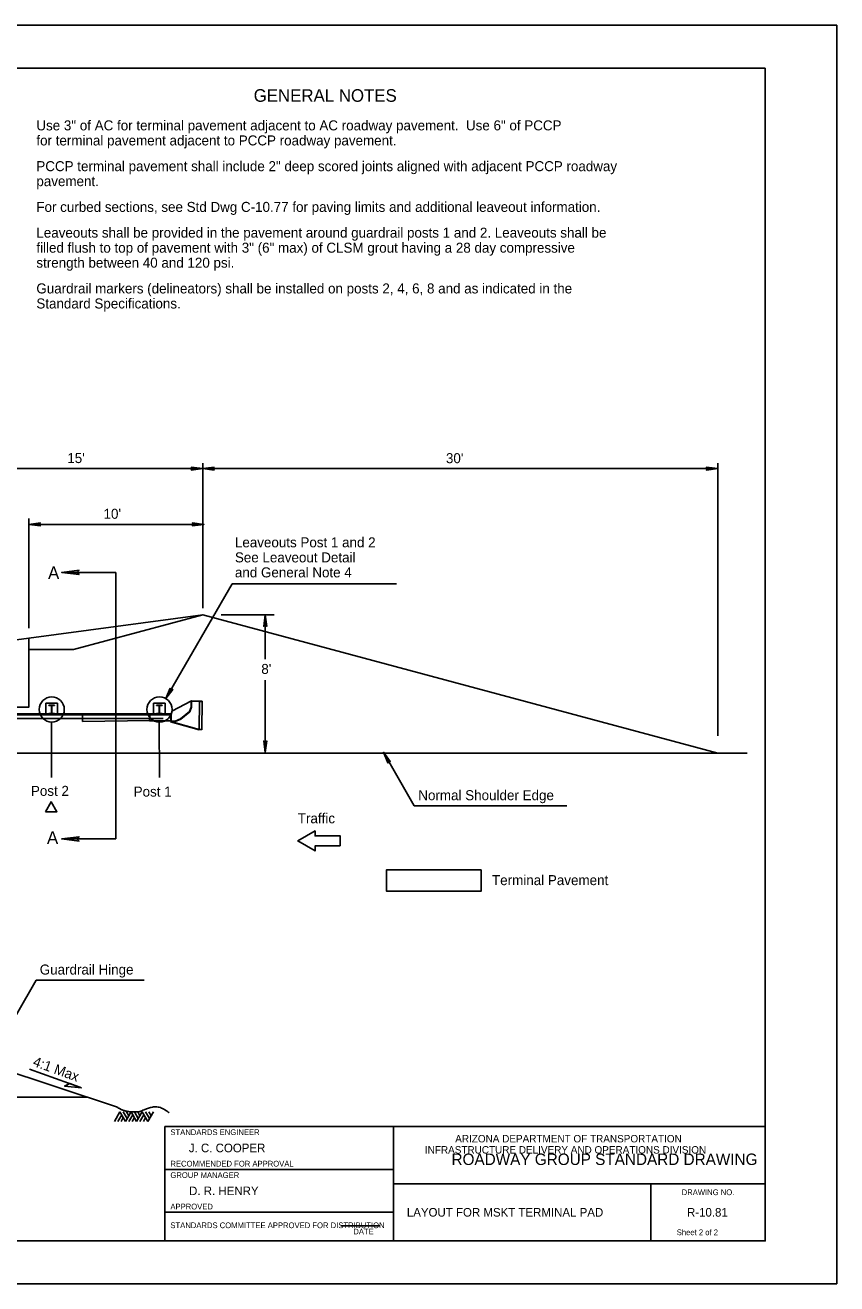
# Model space of a CAD drawing. Extents: x -1700 to 1700, y -1137 to 1100.
# Drawn here: x 281 to 1700, y -1100 to 1100 of the extents above; entities that cross this region are included whole.
import ezdxf

# ---------------------------------------------------------------- set-up
doc = ezdxf.new("R2010")
doc.units = 0
for name, color, linetype in [('1', 7, 'Continuous'), ('227', 7, 'Continuous'), ('25', 7, 'Continuous'), ('37', 7, 'Continuous'), ('42', 7, 'Continuous'), ('45', 7, 'Continuous'), ('54', 7, 'Continuous'), ('55', 7, 'Continuous'), ('56', 7, 'Continuous'), ('58', 7, 'Continuous'), ('59', 7, 'Continuous'), ('62', 7, 'Continuous'), ('63', 7, 'Continuous')]:
    doc.layers.add(name, color=color, linetype=linetype)

msp = doc.modelspace()

# ---------------------------------------------------------------- linework, layer by layer
at = {"layer": '1'}
msp.add_lwpolyline([(-1700, 1100), (1700, 1100), (1700, -1100), (-1700, -1100)], close=True, dxfattribs=at)
at = {"layer": '227'}
msp.add_lwpolyline([(-1273.1, -91.9), (-1273.1, -172.2), (1491.9, -172.2), (591.4, 69.1), (365.6, 8.6), (287.7, 8.6), (287.7, -91.9), (-1273.1, -91.9)], dxfattribs=at)
for points in [[(287.7, 28.4), (287.7, 8.6), (365.6, 8.6), (591.4, 69.1)], [(1078.4, -376.4), (912.7, -376.4), (912.7, -413.4), (1078.4, -413.4)]]:
    msp.add_lwpolyline(points, close=True, dxfattribs=at)
for centre in [(327.6, -96.1), (515.9, -96.1)]:
    msp.add_circle(centre, 21.9, dxfattribs=at)
at = {"layer": '25'}
for p, q in [((591.4, 80.9), (591.4, 334.7)), ((1491.9, -142.1), (1491.9, 334.7)), ((139.3, 324.9), (591.4, 324.9)), ((591.4, 324.9), (1491.9, 324.9)), ((287.7, 45.9), (287.7, 237.5)), ((287.7, 227.5), (591.4, 227.5)), ((623.5, 69.1), (716.3, 69.2)), ((700.8, 69.1), (700.8, -8.3)), ((700.8, -44.9), (700.8, -170.5)), ((907.3, -170.9), (961.3, -264.5)), ((961.3, -264.5), (1227.9, -264.5)), ((215.6, -716.2), (300.4, -569.2)), ((300.4, -569.2), (489, -569.2)), ((379.6, -757.4), (288.6, -724.6))]:
    msp.add_line(p, q, dxfattribs=at)
for points in [[(573.9, 324.9), (571.4, 327.4), (591.4, 324.9), (571.4, 322.4)], [(608.9, 324.9), (611.4, 322.4), (591.4, 324.9), (611.4, 327.4)], [(1474.4, 324.9), (1471.9, 327.4), (1491.9, 324.9), (1471.9, 322.4)], [(305.2, 227.5), (307.7, 225), (287.7, 227.5), (307.7, 230)], [(576, 227.5), (573.5, 230), (593.5, 227.5), (573.5, 225)], [(700.8, 51.6), (698.3, 49.1), (700.8, 69.1), (703.3, 49.1)], [(700.8, -153.6), (703.3, -151.1), (700.8, -171.1), (698.3, -151.1)], [(916, -186.1), (915.1, -189.5), (907.3, -170.9), (919.4, -187)], [(831.9, -334.6), (831.9, -317), (788, -317), (788, -308.3), (757.6, -325.8), (788, -343.4), (788, -334.6)], [(379.6, -757.4), (350, -754.5), (359.4, -750.1)]]:
    msp.add_lwpolyline(points, close=True, dxfattribs=at)
at = {"layer": '37'}
for p, q in [((439.6, 143.4), (345.1, 143.4)), ((439.6, 143.4), (439.6, -322.3)), ((591.4, 69.1), (287.7, 28.4)), ((1491.9, -172.2), (591.4, 69.1)), ((287.7, 28.4), (139.3, 8.6)), ((287.7, -91.9), (287.7, 28.4)), ((-1273.1, -91.9), (287.7, -91.9)), ((327.4, -215.2), (327.3, -118)), ((327.3, -118), (327.3, -118)), ((515.7, -215.1), (515.6, -118)), ((515.6, -118), (515.6, -118)), ((-895.8, -172.2), (1543.2, -172.2)), ((439.6, -322.3), (345.1, -322.3)), ((215.6, -716.2), (440.8, -790.8)), ((389.1, -773.7), (-251.3, -773.7))]:
    msp.add_line(p, q, dxfattribs=at)
for points in [[(371.6, 143.4), (375.4, 147.2), (345.1, 143.4), (375.4, 139.7)], [(371.6, -322.3), (375.4, -318.5), (345.1, -322.3), (375.4, -326.1)], [(1078.4, -376.4), (912.7, -376.4), (912.7, -413.4), (1078.4, -413.4)]]:
    msp.add_lwpolyline(points, close=True, dxfattribs=at)
for centre in [(327.6, -96.1), (515.9, -96.1)]:
    msp.add_circle(centre, 21.9, dxfattribs=at)
msp.add_open_spline([(533.1, -801.4), (515.8, -786), (479.7, -799.4), (479.7, -799.4), (454.2, -799.4), (440.8, -790.8)], degree=2, dxfattribs=at)
at = {"layer": '42'}
for p, q in [((317.1, -85.1), (337.6, -85.1)), ((317.1, -103.5), (317.1, -85.1)), ((337.6, -103.5), (337.6, -85.1)), ((505.4, -85.1), (525.9, -85.1)), ((505.4, -103.5), (505.4, -85.1)), ((525.9, -103.5), (525.9, -85.1)), ((537.6, -99.1), (572, -80.9)), ((571.3, -81.2), (571.2, -92.1)), ((571.3, -81.4), (585.8, -82)), ((572, -80.9), (571.8, -92.3)), ((572, -80.9), (585.8, -81.5)), ((585.8, -81.5), (585.2, -130.8)), ((586.1, -82), (585.5, -130.8)), ((590.8, -81.7), (586.2, -81.6)), ((590.8, -82), (586.2, -82)), ((590.2, -131.3), (590.8, -81.7)), ((590.8, -82), (590.8, -81.7)), ((-880.3, -103.5), (535.7, -103.5)), ((-880.3, -105.6), (498.6, -105.6)), ((317.1, -103.5), (337.6, -103.5)), ((322.3, -88.7), (332.4, -88.7)), ((322.3, -88.7), (322.3, -89.2)), ((322.3, -89.2), (327.1, -89.2)), ((322.3, -103), (327.1, -103)), ((322.3, -103), (322.3, -103.5)), ((322.3, -103.5), (332.4, -103.5)), ((327.1, -103), (327.1, -89.2)), ((327.6, -103), (327.6, -89.2)), ((327.6, -89.2), (332.4, -89.2)), ((327.6, -103), (332.4, -103)), ((332.4, -88.7), (332.4, -89.2)), ((332.4, -103), (332.4, -103.5)), ((381.3, -103.5), (381.1, -117.2)), ((498.5, -116.1), (498.6, -104.8)), ((498.6, -104.8), (536.3, -105.3)), ((498.6, -105.2), (536.3, -105.6)), ((499.3, -105.2), (499.1, -115.6)), ((505.4, -103.5), (525.9, -103.5)), ((510.6, -88.7), (520.6, -88.7)), ((510.6, -88.7), (510.6, -89.2)), ((510.6, -89.2), (515.4, -89.2)), ((510.6, -103), (515.4, -103)), ((510.6, -103), (510.6, -103.5)), ((510.6, -103.5), (520.6, -103.5)), ((515.4, -103), (515.4, -89.2)), ((515.9, -103), (515.9, -89.2)), ((515.9, -89.2), (520.6, -89.2)), ((515.9, -103), (520.6, -103)), ((520.6, -88.7), (520.6, -89.2)), ((520.6, -103), (520.6, -103.5)), ((535.5, -117.3), (535.6, -105.6)), ((536.3, -105.3), (536.1, -116.6)), ((568.1, -99.7), (552.7, -112.3)), ((568.7, -100.1), (553, -112.9)), ((571.2, -92.1), (568.1, -99.7)), ((571.8, -92.3), (568.7, -100.1)), ((-880.3, -111), (522.1, -111.9)), ((-880.3, -111.9), (381.2, -111.9)), ((499.1, -115.6), (381.1, -117.2)), ((536.1, -116.2), (498.5, -115.8)), ((536.1, -116.6), (498.5, -116.1)), ((535.5, -117.3), (535.4, -117.6)), ((585.1, -131.6), (535.4, -117.6)), ((535.5, -116.7), (535.5, -117.3)), ((543.3, -116.8), (535.5, -116.7)), ((585.2, -131.3), (535.5, -117.3)), ((535.5, -117.3), (543.5, -117.4)), ((543.3, -116.8), (552.7, -112.3)), ((543.5, -117.4), (553, -112.9)), ((585.2, -131.3), (585.1, -131.6)), ((590.2, -131.3), (585.2, -131.3)), ((585.6, -130.9), (590.2, -131)), ((585.6, -131.3), (590.2, -131.3)), ((590.2, -131.3), (590.2, -131)), ((590.2, -131.6), (590.2, -131.2))]:
    msp.add_line(p, q, dxfattribs=at)
for centre, radius, start, end in [((586.2, -82), 0.42, 89.3023, 179.3023), ((586.2, -82.1), 0.125, 89.3023, 179.3023), ((585.6, -130.9), 0.42, 179.3023, 269.3023), ((585.6, -130.8), 0.125, 179.3023, 269.3023)]:
    msp.add_arc(centre, radius, start, end, dxfattribs=at)
at = {"layer": '45'}
for p in [(526.9, -77.1), (930.3, 123.7)]:
    msp.add_line(p, (642.8, 123.7), dxfattribs=at)
msp.add_lwpolyline([(534.7, -58.6), (526.9, -77.1), (539, -61.1), (535.6, -62), (534.7, -58.6)], dxfattribs=at)
at = {"layer": '56'}
msp.add_lwpolyline([(316.4, -274.8), (326.5, -257.3), (336.6, -274.8)], close=True, dxfattribs=at)
at = {"layer": '58'}
for p, q in [((525, -900), (925, -900)), ((925, -925), (1575, -925)), ((525, -975), (925, -975))]:
    msp.add_line(p, q, dxfattribs=at)
at = {"layer": '59'}
for p, q in [((437.1, -816.3), (446.8, -799.4)), ((443, -816.3), (449.8, -804.5)), ((446.8, -799.4), (456.6, -816.3)), ((448.8, -816.3), (452.7, -809.5)), ((452.7, -799.4), (459.5, -811.2)), ((456.6, -816.3), (466.3, -799.4)), ((458.5, -799.4), (462.4, -806.2)), ((462.4, -816.3), (469.2, -804.5)), ((466.3, -799.4), (476, -816.3)), ((468.2, -816.3), (472.1, -809.5)), ((472.1, -799.4), (478.9, -811.2)), ((476, -816.3), (485.7, -799.4)), ((478, -799.4), (481.8, -806.2)), ((481.8, -816.3), (488.6, -804.5)), ((485.7, -799.4), (495.5, -816.3)), ((487.7, -816.3), (491.6, -809.5)), ((491.6, -799.4), (498.4, -811.2)), ((495.5, -816.3), (505.2, -799.4)), ((497.4, -799.4), (501.3, -806.2))]:
    msp.add_line(p, q, dxfattribs=at)
at = {"layer": '62'}
for p, q in [((1575, -825), (525, -825)), ((525, -1025), (525, -825)), ((925, -825), (925, -1025)), ((1375, -925), (1375, -1025)), ((833.2, -998.7), (901, -998.7))]:
    msp.add_line(p, q, dxfattribs=at)
at = {"layer": '63'}
msp.add_line((1696, -1099.6), (1696, -1099.6), dxfattribs=at)
msp.add_lwpolyline([(1575, 1025), (-1575, 1025), (-1575, -1025), (1575, -1025)], close=True, dxfattribs=at)

# ---------------------------------------------------------------- texts
at = {"layer": '25'}
for s, height, p in [("15'", 17.5, (354.8, 334.6)), ("30'", 17.5, (1016.7, 334.4)), ("10'", 17.5, (418.1, 237.2)), ('Leaveouts Post 1 and 2', 17.5, (647.8, 187.3)), ('See Leaveout Detail', 17.5, (647.8, 161)), ('and General Note 4', 17.5, (647.8, 134.8)), ("8'", 17.5, (693.9, -34)), ('Post 2', 17.5, (291.2, -247.1)), ('Post 1', 17.5, (470.8, -248.4)), ('Normal Shoulder Edge', 17.529, (968.3, -254.7)), ('Traffic', 17.57, (757.6, -295.1)), ('Guardrail Hinge', 17.501, (306.6, -559.4))]:
    msp.add_text(s, height=height, dxfattribs=at).set_placement(p)
msp.add_text('4:1 Max', height=17.5, rotation=340.1443, dxfattribs=at).set_placement((293.2, -718.6))
at = {"layer": '37'}
for p in [(321, 131.7), (319.1, -331.3)]:
    msp.add_text('A', height=22.2, dxfattribs=at).set_placement(p)
at = {"layer": '45'}
msp.add_text('Terminal Pavement', height=17.531, dxfattribs=at).set_placement((1097.2, -403.1))
at = {"layer": '54'}
msp.add_text('GENERAL NOTES', height=22, dxfattribs=at).set_placement((680.6, 966.1))
at = {"layer": '55'}
for s, p in [('Use 3" of AC for terminal pavement adjacent to AC roadway pavement.  Use 6" of PCCP', (300.7, 916.1)), ('for terminal pavement adjacent to PCCP roadway pavement.', (300.7, 889.8)), ('PCCP terminal pavement shall include 2" deep scored joints aligned with adjacent PCCP roadway', (300.7, 844.8)), ('pavement.', (300.7, 818.6)), ('For curbed sections, see Std Dwg C-10.77 for paving limits and additional leaveout information.', (300.7, 773.6)), ('Leaveouts shall be provided in the pavement around guardrail posts 1 and 2. Leaveouts shall be', (300.7, 728.6)), ('filled flush to top of pavement with 3" (6" max) of CLSM grout having a 28 day compressive', (300.7, 702.3)), ('strength between 40 and 120 psi.', (300.7, 676.1)), ('Guardrail markers (delineators) shall be installed on posts 2, 4, 6, 8 and as indicated in the', (300.7, 631.1)), ('Standard Specifications.', (300.7, 604.8))]:
    msp.add_text(s, height=17.5, dxfattribs=at).set_placement(p)
at = {"layer": '62'}
for s, height, p in [('STANDARDS ENGINEER', 10, (535, -840)), ('     J. C. COOPER     ', 15, (539.4, -870)), ('ARIZONA DEPARTMENT OF TRANSPORTATION', 13, (1032.9, -852.8)), ('INFRASTRUCTURE DELIVERY AND OPERATIONS DIVISION', 13, (979.9, -872.3)), ('ROADWAY GROUP STANDARD DRAWING', 20, (1026.4, -892.3)), ('RECOMMENDED FOR APPROVAL', 10, (535, -895)), ('GROUP MANAGER', 10, (535, -915)), ('     D. R. HENRY      ', 15, (539.8, -945)), ('DRAWING NO.', 10, (1428.8, -945)), ('APPROVED', 10, (535, -970)), (' LAYOUT FOR MSKT TERMINAL PAD ', 15, (942.8, -982.5)), ('R-10.81', 15, (1438, -982.5)), ('STANDARDS COMMITTEE APPROVED FOR DISTRIBUTION', 10, (535, -1002.7)), ('DATE', 10, (854.8, -1013.7)), ('Sheet 2 of 2', 10, (1420.2, -1015))]:
    msp.add_text(s, height=height, dxfattribs=at).set_placement(p)

doc.saveas('drawing.dxf')
